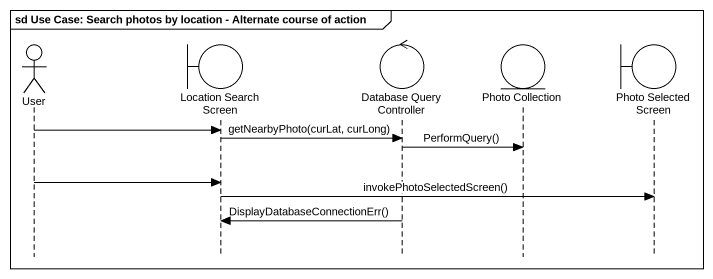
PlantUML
@startuml
mainframe sd Use Case: Search photos by location - Alternate course of action
hide footbox
actor User
boundary "Location Search Screen" as Location_Search_Screen
control "Database Query Controller" as Database_Query_Controller
entity "Photo Collection" as Photo_Collection
boundary "Photo Selected Screen" as Photo_Selected_Screen

User -> Location_Search_Screen
Location_Search_Screen -> Database_Query_Controller : getNearbyPhoto(curLat, curLong)
Database_Query_Controller -> Photo_Collection : PerformQuery()
User -> Location_Search_Screen
Location_Search_Screen -> Photo_Selected_Screen : invokePhotoSelectedScreen()
Database_Query_Controller -> Location_Search_Screen : DisplayDatabaseConnectionErr()
@enduml
